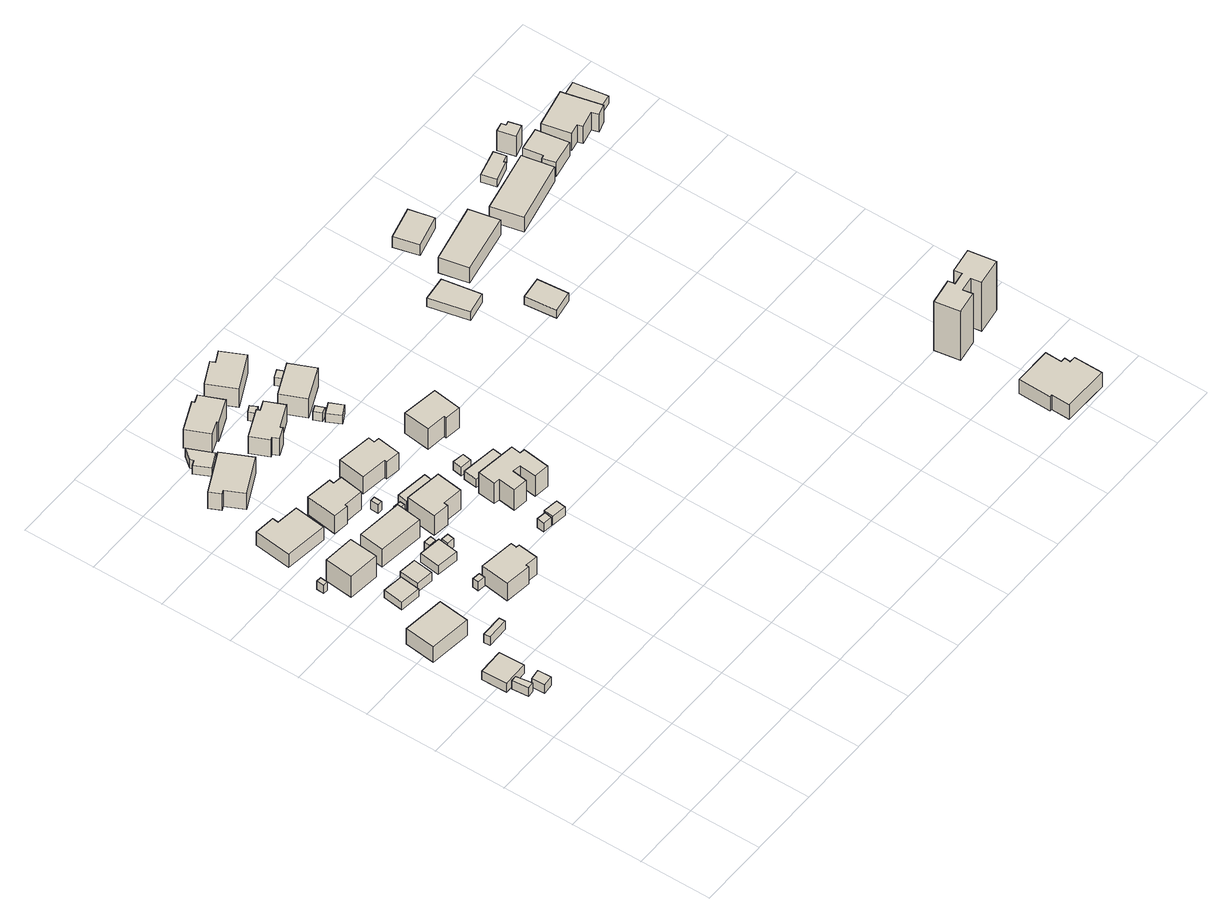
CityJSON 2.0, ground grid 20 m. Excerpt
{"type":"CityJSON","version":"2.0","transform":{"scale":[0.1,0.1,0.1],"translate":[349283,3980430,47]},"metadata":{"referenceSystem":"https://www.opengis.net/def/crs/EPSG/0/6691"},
"CityObjects":{
"building1":{"type":"Building","attributes":{"measuredHeight":3},"geometry":[{"type":"Solid","lod":"1","boundaries":[[[[0,1,2,3]],[[2,4,5,3]],[[1,6,4,2]],[[0,7,6,1]],[[3,5,7,0]],[[4,6,7,5]]]]}]},
"building2":{"type":"Building","attributes":{"measuredHeight":3},"geometry":[{"type":"Solid","lod":"1","boundaries":[[[[8,9,10,11]],[[10,12,13,11]],[[9,14,12,10]],[[8,15,14,9]],[[11,13,15,8]],[[12,14,15,13]]]]}]},
"building3":{"type":"Building","attributes":{"measuredHeight":3},"geometry":[{"type":"Solid","lod":"1","boundaries":[[[[16,17,18,19]],[[18,20,21,19]],[[17,22,20,18]],[[16,23,22,17]],[[19,21,23,16]],[[20,22,23,21]]]]}]},
"building4":{"type":"Building","attributes":{"measuredHeight":7.8},"geometry":[{"type":"Solid","lod":"1","boundaries":[[[[24,25,26,27]],[[26,28,29,27]],[[25,30,28,26]],[[24,31,30,25]],[[27,29,31,24]],[[28,30,31,29]]]]}]},
"building5":{"type":"Building","attributes":{"measuredHeight":3},"geometry":[{"type":"Solid","lod":"1","boundaries":[[[[32,33,34,35]],[[34,36,37,35]],[[33,38,36,34]],[[32,39,38,33]],[[35,37,39,32]],[[36,38,39,37]]]]}]},
"building6":{"type":"Building","attributes":{"measuredHeight":3},"geometry":[{"type":"Solid","lod":"1","boundaries":[[[[40,41,42,43]],[[42,44,45,43]],[[41,46,44,42]],[[40,47,46,41]],[[43,45,47,40]],[[44,46,47,45]]]]}]},
"building7":{"type":"Building","attributes":{"measuredHeight":2.5},"geometry":[{"type":"Solid","lod":"1","boundaries":[[[[48,49,50,51]],[[50,52,53,51]],[[49,54,52,50]],[[48,55,54,49]],[[51,53,55,48]],[[52,54,55,53]]]]}]},
"building8":{"type":"Building","attributes":{"measuredHeight":8.5},"geometry":[{"type":"Solid","lod":"1","boundaries":[[[[56,57,58,59]],[[58,60,61,59]],[[57,62,60,58]],[[56,63,62,57]],[[59,61,63,56]],[[60,62,63,61]]]]}]},
"building9":{"type":"Building","attributes":{"measuredHeight":3},"geometry":[{"type":"Solid","lod":"1","boundaries":[[[[64,65,66,67]],[[66,68,69,67]],[[65,70,68,66]],[[64,71,70,65]],[[67,69,71,64]],[[68,70,71,69]]]]}]},
"building10":{"type":"Building","attributes":{"measuredHeight":6.1},"geometry":[{"type":"Solid","lod":"1","boundaries":[[[[72,73,74,75,76,77]],[[76,78,79,77]],[[75,80,78,76]],[[74,81,80,75]],[[73,82,81,74]],[[72,83,82,73]],[[77,79,83,72]],[[78,80,81,82,83,79]]]]}]},
"building11":{"type":"Building","attributes":{"measuredHeight":3},"geometry":[{"type":"Solid","lod":"1","boundaries":[[[[84,85,86,87]],[[86,88,89,87]],[[85,90,88,86]],[[84,91,90,85]],[[87,89,91,84]],[[88,90,91,89]]]]}]},
"building12":{"type":"Building","attributes":{"measuredHeight":3},"geometry":[{"type":"Solid","lod":"1","boundaries":[[[[92,93,94,95]],[[94,96,97,95]],[[93,98,96,94]],[[92,99,98,93]],[[95,97,99,92]],[[96,98,99,97]]]]}]},
"building13":{"type":"Building","attributes":{"measuredHeight":8.4},"geometry":[{"type":"Solid","lod":"1","boundaries":[[[[100,101,102,103,104,105,106,107]],[[106,108,109,107]],[[105,110,108,106]],[[104,111,110,105]],[[103,112,111,104]],[[102,113,112,103]],[[101,114,113,102]],[[100,115,114,101]],[[107,109,115,100]],[[108,110,111,112,113,114,115,109]]]]}]},
"building14":{"type":"Building","attributes":{"measuredHeight":7.5},"geometry":[{"type":"Solid","lod":"1","boundaries":[[[[116,117,118,119]],[[118,120,121,119]],[[117,122,120,118]],[[116,123,122,117]],[[119,121,123,116]],[[120,122,123,121]]]]}]},
"building15":{"type":"Building","attributes":{"measuredHeight":3},"geometry":[{"type":"Solid","lod":"1","boundaries":[[[[124,125,126,127]],[[126,128,129,127]],[[125,130,128,126]],[[124,131,130,125]],[[127,129,131,124]],[[128,130,131,129]]]]}]},
"building16":{"type":"Building","attributes":{"measuredHeight":7.7},"geometry":[{"type":"Solid","lod":"1","boundaries":[[[[132,133,134,135,136,137]],[[136,138,139,137]],[[135,140,138,136]],[[134,141,140,135]],[[133,142,141,134]],[[132,143,142,133]],[[137,139,143,132]],[[138,140,141,142,143,139]]]]}]},
"building17":{"type":"Building","attributes":{"measuredHeight":3},"geometry":[{"type":"Solid","lod":"1","boundaries":[[[[144,145,146,147]],[[146,148,149,147]],[[145,150,148,146]],[[144,151,150,145]],[[147,149,151,144]],[[148,150,151,149]]]]}]},
"building18":{"type":"Building","attributes":{"measuredHeight":8},"geometry":[{"type":"Solid","lod":"1","boundaries":[[[[152,153,154,155,156,157,158,159]],[[158,160,161,159]],[[157,162,160,158]],[[156,163,162,157]],[[155,164,163,156]],[[154,165,164,155]],[[153,166,165,154]],[[152,167,166,153]],[[159,161,167,152]],[[160,162,163,164,165,166,167,161]]]]}]},
"building19":{"type":"Building","attributes":{"measuredHeight":3},"geometry":[{"type":"Solid","lod":"1","boundaries":[[[[168,169,170,171,172,173]],[[172,174,175,173]],[[171,176,174,172]],[[170,177,176,171]],[[169,178,177,170]],[[168,179,178,169]],[[173,175,179,168]],[[174,176,177,178,179,175]]]]}]},
"building20":{"type":"Building","attributes":{"measuredHeight":3},"geometry":[{"type":"Solid","lod":"1","boundaries":[[[[180,181,182,183]],[[182,184,185,183]],[[181,186,184,182]],[[180,187,186,181]],[[183,185,187,180]],[[184,186,187,185]]]]}]},
"building21":{"type":"Building","attributes":{"measuredHeight":3},"geometry":[{"type":"Solid","lod":"1","boundaries":[[[[188,189,190,191]],[[190,192,193,191]],[[189,194,192,190]],[[188,195,194,189]],[[191,193,195,188]],[[192,194,195,193]]]]}]},
"building22":{"type":"Building","attributes":{"measuredHeight":8.2},"geometry":[{"type":"Solid","lod":"1","boundaries":[[[[196,197,198,199,200,201]],[[200,202,203,201]],[[199,204,202,200]],[[198,205,204,199]],[[197,206,205,198]],[[196,207,206,197]],[[201,203,207,196]],[[202,204,205,206,207,203]]]]}]},
"building23":{"type":"Building","attributes":{"measuredHeight":3},"geometry":[{"type":"Solid","lod":"1","boundaries":[[[[208,209,210,211]],[[210,212,213,211]],[[209,214,212,210]],[[208,215,214,209]],[[211,213,215,208]],[[212,214,215,213]]]]}]},
"building24":{"type":"Building","attributes":{"measuredHeight":3},"geometry":[{"type":"Solid","lod":"1","boundaries":[[[[216,217,218,219]],[[218,220,221,219]],[[217,222,220,218]],[[216,223,222,217]],[[219,221,223,216]],[[220,222,223,221]]]]}]},
"building25":{"type":"Building","attributes":{"measuredHeight":8.1},"geometry":[{"type":"Solid","lod":"1","boundaries":[[[[224,225,226,227,228,229,230,231]],[[230,232,233,231]],[[229,234,232,230]],[[228,235,234,229]],[[227,236,235,228]],[[226,237,236,227]],[[225,238,237,226]],[[224,239,238,225]],[[231,233,239,224]],[[232,234,235,236,237,238,239,233]]]]}]},
"building26":{"type":"Building","attributes":{"measuredHeight":7.6},"geometry":[{"type":"Solid","lod":"1","boundaries":[[[[240,241,242,243,244,245,246,247]],[[246,248,249,247]],[[245,250,248,246]],[[244,251,250,245]],[[243,252,251,244]],[[242,253,252,243]],[[241,254,253,242]],[[240,255,254,241]],[[247,249,255,240]],[[248,250,251,252,253,254,255,249]]]]}]},
"building27":{"type":"Building","attributes":{"measuredHeight":3},"geometry":[{"type":"Solid","lod":"1","boundaries":[[[[256,257,258,259]],[[258,260,261,259]],[[257,262,260,258]],[[256,263,262,257]],[[259,261,263,256]],[[260,262,263,261]]]]}]},
"building28":{"type":"Building","attributes":{"measuredHeight":7.8},"geometry":[{"type":"Solid","lod":"1","boundaries":[[[[264,265,266,267,268,269,270,271,272,273]],[[272,274,275,273]],[[271,276,274,272]],[[270,277,276,271]],[[269,278,277,270]],[[268,279,278,269]],[[267,280,279,268]],[[266,281,280,267]],[[265,282,281,266]],[[264,283,282,265]],[[273,275,283,264]],[[274,276,277,278,279,280,281,282,283,275]]]]}]},
"building29":{"type":"Building","attributes":{"measuredHeight":3},"geometry":[{"type":"Solid","lod":"1","boundaries":[[[[284,285,286,287]],[[286,288,289,287]],[[285,290,288,286]],[[284,291,290,285]],[[287,289,291,284]],[[288,290,291,289]]]]}]},
"building30":{"type":"Building","attributes":{"measuredHeight":8.4},"geometry":[{"type":"Solid","lod":"1","boundaries":[[[[292,293,294,295,296,297,298,299,300,301,302,303]],[[302,304,305,303]],[[301,306,304,302]],[[300,307,306,301]],[[299,308,307,300]],[[298,309,308,299]],[[297,310,309,298]],[[296,311,310,297]],[[295,312,311,296]],[[294,313,312,295]],[[293,314,313,294]],[[292,315,314,293]],[[303,305,315,292]],[[304,306,307,308,309,310,311,312,313,314,315,305]]]]}]},
"building31":{"type":"Building","attributes":{"measuredHeight":3},"geometry":[{"type":"Solid","lod":"1","boundaries":[[[[316,317,318,319]],[[318,320,321,319]],[[317,322,320,318]],[[316,323,322,317]],[[319,321,323,316]],[[320,322,323,321]]]]}]},
"building32":{"type":"Building","attributes":{"measuredHeight":2.9},"geometry":[{"type":"Solid","lod":"1","boundaries":[[[[324,325,326,327]],[[326,328,329,327]],[[325,330,328,326]],[[324,331,330,325]],[[327,329,331,324]],[[328,330,331,329]]]]}]},
"building33":{"type":"Building","attributes":{"measuredHeight":3},"geometry":[{"type":"Solid","lod":"1","boundaries":[[[[332,333,334,335]],[[334,336,337,335]],[[333,338,336,334]],[[332,339,338,333]],[[335,337,339,332]],[[336,338,339,337]]]]}]},
"building34":{"type":"Building","attributes":{"measuredHeight":3},"geometry":[{"type":"Solid","lod":"1","boundaries":[[[[340,341,342,343]],[[342,344,345,343]],[[341,346,344,342]],[[340,347,346,341]],[[343,345,347,340]],[[344,346,347,345]]]]}]},
"building35":{"type":"Building","attributes":{"measuredHeight":8.5},"geometry":[{"type":"Solid","lod":"1","boundaries":[[[[348,349,350,351,352,353]],[[352,354,355,353]],[[351,356,354,352]],[[350,357,356,351]],[[349,358,357,350]],[[348,359,358,349]],[[353,355,359,348]],[[354,356,357,358,359,355]]]]}]},
"building36":{"type":"Building","attributes":{"measuredHeight":8.6},"geometry":[{"type":"Solid","lod":"1","boundaries":[[[[360,361,362,363]],[[362,364,365,363]],[[361,366,364,362]],[[360,367,366,361]],[[363,365,367,360]],[[364,366,367,365]]]]}]},
"building37":{"type":"Building","attributes":{"measuredHeight":8.2},"geometry":[{"type":"Solid","lod":"1","boundaries":[[[[368,369,370,371,372,373]],[[372,374,375,373]],[[371,376,374,372]],[[370,377,376,371]],[[369,378,377,370]],[[368,379,378,369]],[[373,375,379,368]],[[374,376,377,378,379,375]]]]}]},
"building38":{"type":"Building","attributes":{"measuredHeight":2.8},"geometry":[{"type":"Solid","lod":"1","boundaries":[[[[380,381,382,383]],[[382,384,385,383]],[[381,386,384,382]],[[380,387,386,381]],[[383,385,387,380]],[[384,386,387,385]]]]}]},
"building39":{"type":"Building","attributes":{"measuredHeight":3},"geometry":[{"type":"Solid","lod":"1","boundaries":[[[[388,389,390,391]],[[390,392,393,391]],[[389,394,392,390]],[[388,395,394,389]],[[391,393,395,388]],[[392,394,395,393]]]]}]},
"building40":{"type":"Building","attributes":{"measuredHeight":2.8},"geometry":[{"type":"Solid","lod":"1","boundaries":[[[[396,397,398,399]],[[398,400,401,399]],[[397,402,400,398]],[[396,403,402,397]],[[399,401,403,396]],[[400,402,403,401]]]]}]},
"building41":{"type":"Building","attributes":{"measuredHeight":7.8},"geometry":[{"type":"Solid","lod":"1","boundaries":[[[[404,405,406,407]],[[406,408,409,407]],[[405,410,408,406]],[[404,411,410,405]],[[407,409,411,404]],[[408,410,411,409]]]]}]},
"building42":{"type":"Building","attributes":{"measuredHeight":4.5},"geometry":[{"type":"Solid","lod":"1","boundaries":[[[[412,413,414,415]],[[414,416,417,415]],[[413,418,416,414]],[[412,419,418,413]],[[415,417,419,412]],[[416,418,419,417]]]]}]},
"building43":{"type":"Building","attributes":{"measuredHeight":6.4},"geometry":[{"type":"Solid","lod":"1","boundaries":[[[[420,421,422,423,424,425,426,427,428,429]],[[428,430,431,429]],[[427,432,430,428]],[[426,433,432,427]],[[425,434,433,426]],[[424,435,434,425]],[[423,436,435,424]],[[422,437,436,423]],[[421,438,437,422]],[[420,439,438,421]],[[429,431,439,420]],[[430,432,433,434,435,436,437,438,439,431]]]]}]},
"building44":{"type":"Building","attributes":{"measuredHeight":18.6},"geometry":[{"type":"Solid","lod":"1","boundaries":[[[[440,441,442,443,444,445,446,447,448,449,450,451]],[[450,452,453,451]],[[449,454,452,450]],[[448,455,454,449]],[[447,456,455,448]],[[446,457,456,447]],[[445,458,457,446]],[[444,459,458,445]],[[443,460,459,444]],[[442,461,460,443]],[[441,462,461,442]],[[440,463,462,441]],[[451,453,463,440]],[[452,454,455,456,457,458,459,460,461,462,463,453]]]]}]},
"building45":{"type":"Building","attributes":{"measuredHeight":7.4},"geometry":[{"type":"Solid","lod":"1","boundaries":[[[[464,465,466,467]],[[466,468,469,467]],[[465,470,468,466]],[[464,471,470,465]],[[467,469,471,464]],[[468,470,471,469]]]]}]},
"building46":{"type":"Building","attributes":{"measuredHeight":2.6},"geometry":[{"type":"Solid","lod":"1","boundaries":[[[[472,473,474,475,476,477]],[[476,478,479,477]],[[475,480,478,476]],[[474,481,480,475]],[[473,482,481,474]],[[472,483,482,473]],[[477,479,483,472]],[[478,480,481,482,483,479]]]]}]},
"building47":{"type":"Building","attributes":{"measuredHeight":7.1},"geometry":[{"type":"Solid","lod":"1","boundaries":[[[[484,485,486,487,488,489]],[[488,490,491,489]],[[487,492,490,488]],[[486,493,492,487]],[[485,494,493,486]],[[484,495,494,485]],[[489,491,495,484]],[[490,492,493,494,495,491]]]]}]},
"building48":{"type":"Building","attributes":{"measuredHeight":7},"geometry":[{"type":"Solid","lod":"1","boundaries":[[[[496,497,498,499,500,501]],[[500,502,503,501]],[[499,504,502,500]],[[498,505,504,499]],[[497,506,505,498]],[[496,507,506,497]],[[501,503,507,496]],[[502,504,505,506,507,503]]]]}]},
"building49":{"type":"Building","attributes":{"measuredHeight":7.5},"geometry":[{"type":"Solid","lod":"1","boundaries":[[[[508,509,510,511,512,513,514,515]],[[514,516,517,515]],[[513,518,516,514]],[[512,519,518,513]],[[511,520,519,512]],[[510,521,520,511]],[[509,522,521,510]],[[508,523,522,509]],[[515,517,523,508]],[[516,518,519,520,521,522,523,517]]]]}]},
"building50":{"type":"Building","attributes":{"measuredHeight":2.6},"geometry":[{"type":"Solid","lod":"1","boundaries":[[[[524,525,526,527]],[[526,528,529,527]],[[525,530,528,526]],[[524,531,530,525]],[[527,529,531,524]],[[528,530,531,529]]]]}]}
},
"vertices":[
[69,561,27],[76,516,27],[57,514,27],[53,561,27],[57,514,57],[53,561,57],[76,516,57],[69,561,57],
[109,638,26],[111,567,26],[38,565,26],[36,636,26],[38,565,56],[36,636,56],[111,567,56],[109,638,56],
[116,531,26],[118,493,26],[88,490,26],[86,527,26],[88,490,56],[86,527,56],[118,493,56],[116,531,56],
[130,826,40],[120,740,40],[3,754,40],[13,840,40],[3,754,94],[13,840,94],[120,740,94],[130,826,94],
[42,1111,43],[40,1090,43],[26,1091,43],[28,1112,43],[26,1091,72],[28,1112,72],[40,1090,72],[42,1111,72],
[194,700,31],[194,683,31],[132,682,31],[131,699,31],[132,682,61],[131,699,61],[194,683,61],[194,700,61],
[161,963,39],[154,906,39],[96,913,39],[103,970,39],[96,913,65],[103,970,65],[154,906,65],[161,963,65],
[56,1032,41],[64,1111,41],[151,1103,41],[144,1023,41],[151,1103,115],[144,1023,115],[64,1111,115],[56,1032,115],
[220,967,38],[213,911,38],[165,917,38],[172,973,38],[165,917,68],[172,973,68],[213,911,68],[220,967,68],
[177,1281,41],[166,1193,41],[46,1208,41],[59,1312,41],[117,1306,41],[115,1289,41],[117,1306,87],[115,1289,87],[59,1312,87],[46,1208,87],[166,1193,87],[177,1281,87],
[276,818,38],[274,801,38],[252,804,38],[254,821,38],[252,804,68],[254,821,68],[274,801,68],[276,818,68],
[309,960,38],[301,902,38],[238,911,38],[246,968,38],[238,911,68],[246,968,68],[301,902,68],[309,960,68],
[379,800,34],[377,783,34],[386,782,34],[379,725,34],[344,730,34],[343,722,34],[269,732,34],[281,813,34],[269,732,94],[281,813,94],[343,722,94],[344,730,94],[379,725,94],[386,782,94],[377,783,94],[379,800,94],
[317,1086,39],[308,1015,39],[179,1031,39],[188,1101,39],[179,1031,101],[188,1101,101],[308,1015,101],[317,1086,101],
[303,980,39],[301,963,39],[279,965,39],[281,982,39],[279,965,69],[281,982,69],[301,963,69],[303,980,69],
[205,1530,41],[244,1448,41],[138,1397,41],[113,1448,41],[102,1443,41],[87,1474,41],[102,1443,98],[87,1474,98],[113,1448,98],[138,1397,98],[244,1448,98],[205,1530,98],
[334,952,38],[331,933,38],[310,935,38],[313,955,38],[310,935,68],[313,955,68],[331,933,68],[334,952,68],
[212,1272,39],[285,1262,39],[283,1249,39],[309,1245,39],[299,1179,39],[243,1186,39],[242,1179,39],[199,1185,39],[242,1179,101],[199,1185,101],[243,1186,101],[299,1179,101],[309,1245,101],[283,1249,101],[285,1262,101],[212,1272,101],
[170,1575,40],[167,1585,40],[190,1615,40],[220,1548,40],[176,1526,40],[155,1568,40],[176,1526,70],[155,1568,70],[220,1548,70],[190,1615,70],[167,1585,70],[170,1575,70],
[326,1161,40],[325,1139,40],[311,1139,40],[312,1162,40],[311,1139,70],[312,1162,70],[325,1139,70],[326,1161,70],
[351,1104,39],[350,1090,39],[329,1093,39],[330,1107,39],[329,1093,69],[330,1107,69],[350,1090,69],[351,1104,69],
[450,1065,35],[440,992,35],[384,999,35],[382,988,35],[336,994,35],[347,1079,35],[336,994,103],[347,1079,103],[382,988,103],[384,999,103],[440,992,103],[450,1065,103],
[458,1110,35],[454,1082,35],[364,1094,35],[368,1122,35],[364,1094,65],[368,1122,65],[454,1082,65],[458,1110,65],
[528,809,34],[524,788,34],[498,792,34],[501,813,34],[498,792,64],[501,813,64],[524,788,64],[528,809,64],
[294,1671,39],[297,1664,39],[319,1673,39],[346,1609,39],[277,1580,39],[275,1585,39],[238,1570,39],[210,1635,39],[238,1570,105],[210,1635,105],[275,1585,105],[277,1580,105],[346,1609,105],[319,1673,105],[297,1664,105],[294,1671,105],
[455,1183,37],[414,1189,37],[415,1196,37],[343,1206,37],[354,1283,37],[452,1269,37],[449,1251,37],[464,1249,37],[449,1251,97],[464,1249,97],[452,1269,97],[354,1283,97],[343,1206,97],[415,1196,97],[414,1189,97],[455,1183,97],
[574,809,34],[570,781,34],[528,787,34],[533,815,34],[528,787,64],[533,815,64],[570,781,64],[574,809,64],
[286,1501,39],[367,1536,39],[371,1527,39],[399,1539,39],[422,1487,39],[355,1457,39],[358,1451,39],[325,1436,39],[317,1454,39],[309,1450,39],[317,1454,99],[309,1450,99],[325,1436,99],[358,1451,99],[355,1457,99],[422,1487,99],[399,1539,99],[371,1527,99],[367,1536,99],[286,1501,99],
[389,1573,40],[399,1554,40],[379,1544,40],[370,1563,40],[379,1544,70],[370,1563,70],[399,1554,70],[389,1573,70],
[628,979,25],[624,952,25],[638,950,25],[628,874,25],[585,880,25],[591,927,25],[567,931,25],[561,888,25],[520,893,25],[526,941,25],[509,944,25],[515,994,25],[509,944,96],[515,994,96],[526,941,96],[520,893,96],[561,888,96],[567,931,96],[591,927,96],[585,880,96],[628,874,96],[638,950,96],[624,952,96],[628,979,96],
[564,1075,35],[560,1050,35],[528,1054,35],[532,1080,35],[528,1054,65],[532,1080,65],[560,1050,65],[564,1075,65],
[624,1031,30],[619,993,30],[522,1006,30],[527,1044,30],[522,1006,59],[527,1044,59],[619,993,59],[624,1031,59],
[482,1449,37],[492,1426,37],[474,1419,37],[464,1441,37],[474,1419,67],[464,1441,67],[492,1426,67],[482,1449,67],
[509,1429,37],[526,1393,37],[495,1377,37],[477,1414,37],[495,1377,67],[477,1414,67],[526,1393,67],[509,1429,67],
[364,1686,30],[430,1718,30],[436,1705,30],[469,1721,30],[500,1657,30],[400,1610,30],[500,1657,95],[400,1610,95],[469,1721,95],[436,1705,95],[430,1718,95],[364,1686,95],
[439,1526,29],[532,1567,29],[563,1498,29],[470,1457,29],[563,1498,96],[470,1457,96],[532,1567,96],[439,1526,96],
[652,1150,30],[608,1156,30],[609,1163,30],[554,1170,30],[563,1245,30],[663,1230,30],[563,1245,101],[663,1230,101],[554,1170,101],[609,1163,101],[608,1156,101],[652,1150,101],
[530,1595,29],[537,1577,29],[514,1567,29],[506,1585,29],[514,1567,57],[506,1585,57],[537,1577,57],[530,1595,57],
[1006,1460,9],[1024,1354,9],[961,1342,9],[937,1452,9],[961,1342,39],[937,1452,39],[1024,1354,39],[1006,1460,39],
[1140,1278,9],[1148,1191,9],[1087,1182,9],[1078,1270,9],[1087,1182,37],[1078,1270,37],[1148,1191,37],[1140,1278,37],
[1206,1528,9],[1224,1445,9],[1057,1414,9],[1040,1494,9],[1057,1414,63],[1040,1494,63],[1224,1445,63],[1206,1528,63],
[1043,1630,8],[1135,1652,8],[1151,1583,8],[1060,1561,8],[1151,1583,46],[1060,1561,46],[1135,1652,46],[1043,1630,46],
[1635,152,17],[1634,106,17],[1647,106,17],[1646,88,17],[1663,88,17],[1662,7,17],[1532,9,17],[1533,61,17],[1527,61,17],[1529,153,17],[1527,61,67],[1529,153,67],[1533,61,67],[1532,9,67],[1662,7,67],[1663,88,67],[1646,88,67],[1647,106,67],[1634,106,67],[1635,152,67],
[1640,342,15],[1635,371,15],[1594,365,15],[1599,338,15],[1535,328,15],[1524,398,15],[1597,410,15],[1600,391,15],[1636,397,15],[1632,419,15],[1703,430,15],[1715,354,15],[1703,430,186],[1715,354,186],[1632,419,186],[1636,397,186],[1600,391,186],[1597,410,186],[1524,398,186],[1535,328,186],[1599,338,186],[1594,365,186],[1635,371,186],[1640,342,186],
[1422,1530,8],[1439,1444,8],[1265,1407,8],[1245,1494,8],[1265,1407,59],[1245,1494,59],[1439,1444,59],[1422,1530,59],
[1412,1604,7],[1420,1570,7],[1401,1565,7],[1403,1559,7],[1345,1544,7],[1335,1585,7],[1345,1544,33],[1335,1585,33],[1403,1559,33],[1401,1565,33],[1420,1570,33],[1412,1604,33],
[1509,1552,9],[1524,1462,9],[1453,1449,9],[1444,1485,9],[1453,1487,9],[1443,1541,9],[1453,1487,58],[1443,1541,58],[1444,1485,58],[1453,1449,58],[1524,1462,58],[1509,1552,58],
[1463,1618,8],[1466,1605,8],[1477,1608,8],[1486,1574,8],[1450,1565,8],[1438,1612,8],[1450,1565,78],[1438,1612,78],[1486,1574,78],[1477,1608,78],[1466,1605,78],[1463,1618,78],
[1660,1462,8],[1629,1452,8],[1623,1471,8],[1576,1460,8],[1572,1475,8],[1542,1469,8],[1525,1547,8],[1634,1570,8],[1525,1547,68],[1634,1570,68],[1542,1469,68],[1572,1475,68],[1576,1460,68],[1623,1471,68],[1629,1452,68],[1660,1462,68],
[1701,1582,8],[1716,1487,8],[1661,1478,8],[1645,1572,8],[1661,1478,34],[1645,1572,34],[1716,1487,34],[1701,1582,34]
]}
